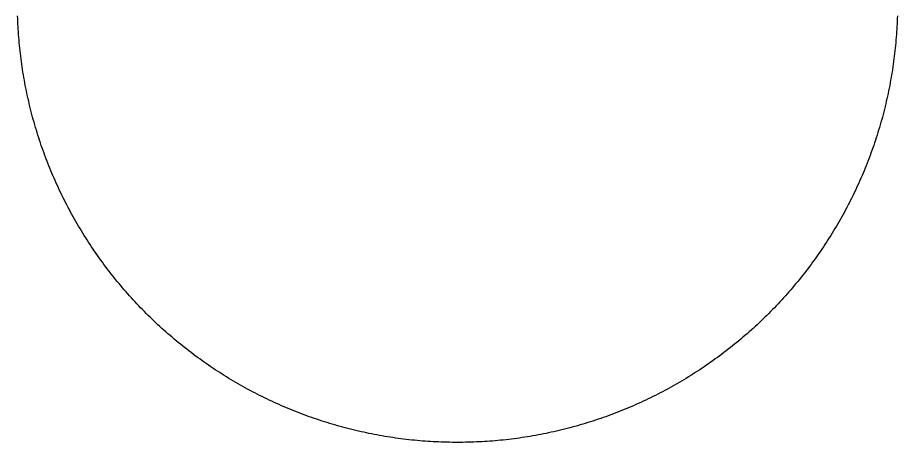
# Model space of a CAD drawing. Header units: millimetres. Extents: x -125 to 125, y -125 to 162.
# Drawn here: x -124.9 to 124.9, y -125 to -4.4 of the extents above; entities that cross this region are included whole.
import ezdxf

# ---------------------------------------------------------------- set-up
doc = ezdxf.new("R2010")
doc.units = ezdxf.units.MM
doc.layers.add('CUT_OUTER', color=1, linetype='Continuous')

msp = doc.modelspace()

# ---------------------------------------------------------------- linework, layer by layer
at = {"layer": 'CUT_OUTER'}
msp.add_lwpolyline([(124.9412, -3.8344), (124.9153, -4.6009), (124.8847, -5.3673), (124.8494, -6.1335), (124.8094, -6.8994), (124.7648, -7.6651), (124.7154, -8.4305), (124.6613, -9.1956), (124.6025, -9.9603), (124.5391, -10.7247), (124.4709, -11.4886), (124.3981, -12.2521), (124.3206, -13.0152), (124.2384, -13.7778), (124.1515, -14.5398), (124.0599, -15.3013), (123.9637, -16.0623), (123.8628, -16.8226), (123.7573, -17.5823), (123.6471, -18.3413), (123.5322, -19.0996), (123.4127, -19.8573), (123.2885, -20.6141), (123.1597, -21.3702), (123.0263, -22.1255), (122.8882, -22.88), (122.7455, -23.6336), (122.5982, -24.3863), (122.4462, -25.1381), (122.2897, -25.8889), (122.1285, -26.6388), (121.9628, -27.3877), (121.7924, -28.1355), (121.6175, -28.8823), (121.438, -29.628), (121.2539, -30.3725), (121.0653, -31.116), (120.8721, -31.8582), (120.6743, -32.5993), (120.472, -33.3391), (120.2652, -34.0777), (120.0538, -34.815), (119.8379, -35.5509), (119.6175, -36.2856), (119.3926, -37.0189), (119.1633, -37.7507), (118.9294, -38.4812), (118.691, -39.2102), (118.4482, -39.9378), (118.2009, -40.6638), (117.9492, -41.3883), (117.693, -42.1112), (117.4324, -42.8326), (117.1674, -43.5523), (116.8979, -44.2704), (116.6241, -44.9869), (116.3459, -45.7016), (116.0633, -46.4146), (115.7763, -47.1259), (115.4849, -47.8354), (115.1893, -48.5431), (114.8892, -49.249), (114.5849, -49.953), (114.2762, -50.6552), (113.9633, -51.3554), (113.646, -52.0537), (113.3245, -52.75), (112.9987, -53.4444), (112.6686, -54.1367), (112.3343, -54.827), (111.9958, -55.5153), (111.653, -56.2014), (111.3061, -56.8854), (110.955, -57.5673), (110.5996, -58.2471), (110.2402, -58.9246), (109.8765, -59.5999), (109.5088, -60.273), (109.1369, -60.9438), (108.7609, -61.6123), (108.3808, -62.2785), (107.9966, -62.9423), (107.6084, -63.6038), (107.2161, -64.2628), (106.8197, -64.9195), (106.4194, -65.5737), (106.015, -66.2255), (105.6067, -66.8747), (105.1944, -67.5214), (104.7781, -68.1656), (104.3579, -68.8072), (103.9337, -69.4463), (103.5056, -70.0827), (103.0737, -70.7165), (102.6378, -71.3476), (102.1981, -71.976), (101.7545, -72.6017), (101.3071, -73.2247), (100.8559, -73.845), (100.4009, -74.4624), (99.9422, -75.0771), (99.4796, -75.6889), (99.0133, -76.2979), (98.5433, -76.9039), (98.0696, -77.5072), (97.5922, -78.1074), (97.1111, -78.7048), (96.6263, -79.2992), (96.1379, -79.8906), (95.6459, -80.4789), (95.1503, -81.0643), (94.6511, -81.6466), (94.1483, -82.2258), (93.642, -82.802), (93.1322, -83.375), (92.6189, -83.9449), (92.1021, -84.5116), (91.5818, -85.0751), (91.058, -85.6355), (90.5309, -86.1926), (90.0003, -86.7464), (89.4664, -87.297), (88.929, -87.8443), (88.3883, -88.3883), (87.8443, -88.929), (87.297, -89.4664), (86.7464, -90.0003), (86.1926, -90.5309), (85.6355, -91.058), (85.0751, -91.5818), (84.5116, -92.1021), (83.9449, -92.6189), (83.375, -93.1322), (82.802, -93.642), (82.2258, -94.1483), (81.6466, -94.6511), (81.0643, -95.1503), (80.4789, -95.6459), (79.8906, -96.1379), (79.2992, -96.6263), (78.7048, -97.1111), (78.1074, -97.5922), (77.5072, -98.0696), (76.9039, -98.5433), (76.2979, -99.0133), (75.6889, -99.4796), (75.0771, -99.9422), (74.4624, -100.4009), (73.845, -100.8559), (73.2247, -101.3071), (72.6017, -101.7545), (71.976, -102.1981), (71.3476, -102.6378), (70.7165, -103.0737), (70.0827, -103.5056), (69.4463, -103.9337), (68.8072, -104.3579), (68.1656, -104.7781), (67.5214, -105.1944), (66.8747, -105.6067), (66.2255, -106.015), (65.5737, -106.4194), (64.9195, -106.8197), (64.2628, -107.2161), (63.6038, -107.6084), (62.9423, -107.9966), (62.2785, -108.3808), (61.6123, -108.7609), (60.9438, -109.1369), (60.273, -109.5088), (59.5999, -109.8765), (58.9246, -110.2402), (58.2471, -110.5996), (57.5673, -110.955), (56.8854, -111.3061), (56.2014, -111.653), (55.5153, -111.9958), (54.827, -112.3343), (54.1367, -112.6686), (53.4444, -112.9987), (52.75, -113.3245), (52.0537, -113.646), (51.3554, -113.9633), (50.6552, -114.2762), (49.953, -114.5849), (49.249, -114.8892), (48.5431, -115.1893), (47.8354, -115.4849), (47.1259, -115.7763), (46.4146, -116.0633), (45.7016, -116.3459), (44.9869, -116.6241), (44.2704, -116.8979), (43.5523, -117.1674), (42.8326, -117.4324), (42.1112, -117.693), (41.3883, -117.9492), (40.6638, -118.2009), (39.9378, -118.4482), (39.2102, -118.691), (38.4812, -118.9294), (37.7507, -119.1633), (37.0189, -119.3926), (36.2856, -119.6175), (35.5509, -119.8379), (34.815, -120.0538), (34.0777, -120.2652), (33.3391, -120.472), (32.5993, -120.6743), (31.8582, -120.8721), (31.116, -121.0653), (30.3725, -121.2539), (29.628, -121.438), (28.8823, -121.6175), (28.1355, -121.7924), (27.3877, -121.9628), (26.6388, -122.1285), (25.8889, -122.2897), (25.1381, -122.4462), (24.3863, -122.5982), (23.6336, -122.7455), (22.88, -122.8882), (22.1255, -123.0263), (21.3702, -123.1597), (20.6141, -123.2885), (19.8573, -123.4127), (19.0996, -123.5322), (18.3413, -123.6471), (17.5823, -123.7573), (16.8226, -123.8628), (16.0623, -123.9637), (15.3013, -124.0599), (14.5398, -124.1515), (13.7778, -124.2384), (13.0152, -124.3206), (12.2521, -124.3981), (11.4886, -124.4709), (10.7247, -124.5391), (9.9603, -124.6025), (9.1956, -124.6613), (8.4305, -124.7154), (7.6651, -124.7648), (6.8994, -124.8094), (6.1335, -124.8494), (5.3673, -124.8847), (4.6009, -124.9153), (3.8344, -124.9412), (3.0677, -124.9624), (2.3008, -124.9788), (1.5339, -124.9906), (0.767, -124.9976), (0, -125), (-0.767, -124.9976), (-1.5339, -124.9906), (-2.3008, -124.9788), (-3.0677, -124.9624), (-3.8344, -124.9412), (-4.6009, -124.9153), (-5.3673, -124.8847), (-6.1335, -124.8494), (-6.8994, -124.8094), (-7.6651, -124.7648), (-8.4305, -124.7154), (-9.1956, -124.6613), (-9.9603, -124.6025), (-10.7247, -124.5391), (-11.4886, -124.4709), (-12.2521, -124.3981), (-13.0152, -124.3206), (-13.7778, -124.2384), (-14.5398, -124.1515), (-15.3013, -124.0599), (-16.0623, -123.9637), (-16.8226, -123.8628), (-17.5823, -123.7573), (-18.3413, -123.6471), (-19.0996, -123.5322), (-19.8573, -123.4127), (-20.6141, -123.2885), (-21.3702, -123.1597), (-22.1255, -123.0263), (-22.88, -122.8882), (-23.6336, -122.7455), (-24.3863, -122.5982), (-25.1381, -122.4462), (-25.8889, -122.2897), (-26.6388, -122.1285), (-27.3877, -121.9628), (-28.1355, -121.7924), (-28.8823, -121.6175), (-29.628, -121.438), (-30.3725, -121.2539), (-31.116, -121.0653), (-31.8582, -120.8721), (-32.5993, -120.6743), (-33.3391, -120.472), (-34.0777, -120.2652), (-34.815, -120.0538), (-35.5509, -119.8379), (-36.2856, -119.6175), (-37.0189, -119.3926), (-37.7507, -119.1633), (-38.4812, -118.9294), (-39.2102, -118.691), (-39.9378, -118.4482), (-40.6638, -118.2009), (-41.3883, -117.9492), (-42.1112, -117.693), (-42.8326, -117.4324), (-43.5523, -117.1674), (-44.2704, -116.8979), (-44.9869, -116.6241), (-45.7016, -116.3459), (-46.4146, -116.0633), (-47.1259, -115.7763), (-47.8354, -115.4849), (-48.5431, -115.1893), (-49.249, -114.8892), (-49.953, -114.5849), (-50.6552, -114.2762), (-51.3554, -113.9633), (-52.0537, -113.646), (-52.75, -113.3245), (-53.4444, -112.9987), (-54.1367, -112.6686), (-54.827, -112.3343), (-55.5153, -111.9958), (-56.2014, -111.653), (-56.8854, -111.3061), (-57.5673, -110.955), (-58.2471, -110.5996), (-58.9246, -110.2402), (-59.5999, -109.8765), (-60.273, -109.5088), (-60.9438, -109.1369), (-61.6123, -108.7609), (-62.2785, -108.3808), (-62.9423, -107.9966), (-63.6038, -107.6084), (-64.2628, -107.2161), (-64.9195, -106.8197), (-65.5737, -106.4194), (-66.2255, -106.015), (-66.8747, -105.6067), (-67.5214, -105.1944), (-68.1656, -104.7781), (-68.8072, -104.3579), (-69.4463, -103.9337), (-70.0827, -103.5056), (-70.7165, -103.0737), (-71.3476, -102.6378), (-71.976, -102.1981), (-72.6017, -101.7545), (-73.2247, -101.3071), (-73.845, -100.8559), (-74.4624, -100.4009), (-75.0771, -99.9422), (-75.6889, -99.4796), (-76.2979, -99.0133), (-76.9039, -98.5433), (-77.5072, -98.0696), (-78.1074, -97.5922), (-78.7048, -97.1111), (-79.2992, -96.6263), (-79.8906, -96.1379), (-80.4789, -95.6459), (-81.0643, -95.1503), (-81.6466, -94.6511), (-82.2258, -94.1483), (-82.802, -93.642), (-83.375, -93.1322), (-83.9449, -92.6189), (-84.5116, -92.1021), (-85.0751, -91.5818), (-85.6355, -91.058), (-86.1926, -90.5309), (-86.7464, -90.0003), (-87.297, -89.4664), (-87.8443, -88.929), (-88.3883, -88.3883), (-88.929, -87.8443), (-89.4664, -87.297), (-90.0003, -86.7464), (-90.5309, -86.1926), (-91.058, -85.6355), (-91.5818, -85.0751), (-92.1021, -84.5116), (-92.6189, -83.9449), (-93.1322, -83.375), (-93.642, -82.802), (-94.1483, -82.2258), (-94.6511, -81.6466), (-95.1503, -81.0643), (-95.6459, -80.4789), (-96.1379, -79.8906), (-96.6263, -79.2992), (-97.1111, -78.7048), (-97.5922, -78.1074), (-98.0696, -77.5072), (-98.5433, -76.9039), (-99.0133, -76.2979), (-99.4796, -75.6889), (-99.9422, -75.0771), (-100.4009, -74.4624), (-100.8559, -73.845), (-101.3071, -73.2247), (-101.7545, -72.6017), (-102.1981, -71.976), (-102.6378, -71.3476), (-103.0737, -70.7165), (-103.5056, -70.0827), (-103.9337, -69.4463), (-104.3579, -68.8072), (-104.7781, -68.1656), (-105.1944, -67.5214), (-105.6067, -66.8747), (-106.015, -66.2255), (-106.4194, -65.5737), (-106.8197, -64.9195), (-107.2161, -64.2628), (-107.6084, -63.6038), (-107.9966, -62.9423), (-108.3808, -62.2785), (-108.7609, -61.6123), (-109.1369, -60.9438), (-109.5088, -60.273), (-109.8765, -59.5999), (-110.2402, -58.9246), (-110.5996, -58.2471), (-110.955, -57.5673), (-111.3061, -56.8854), (-111.653, -56.2014), (-111.9958, -55.5153), (-112.3343, -54.827), (-112.6686, -54.1367), (-112.9987, -53.4444), (-113.3245, -52.75), (-113.646, -52.0537), (-113.9633, -51.3554), (-114.2762, -50.6552), (-114.5849, -49.953), (-114.8892, -49.249), (-115.1893, -48.5431), (-115.4849, -47.8354), (-115.7763, -47.1259), (-116.0633, -46.4146), (-116.3459, -45.7016), (-116.6241, -44.9869), (-116.8979, -44.2704), (-117.1674, -43.5523), (-117.4324, -42.8326), (-117.693, -42.1112), (-117.9492, -41.3883), (-118.2009, -40.6638), (-118.4482, -39.9378), (-118.691, -39.2102), (-118.9294, -38.4812), (-119.1633, -37.7507), (-119.3926, -37.0189), (-119.6175, -36.2856), (-119.8379, -35.5509), (-120.0538, -34.815), (-120.2652, -34.0777), (-120.472, -33.3391), (-120.6743, -32.5993), (-120.8721, -31.8582), (-121.0653, -31.116), (-121.2539, -30.3725), (-121.438, -29.628), (-121.6175, -28.8823), (-121.7924, -28.1355), (-121.9628, -27.3877), (-122.1285, -26.6388), (-122.2897, -25.8889), (-122.4462, -25.1381), (-122.5982, -24.3863), (-122.7455, -23.6336), (-122.8882, -22.88), (-123.0263, -22.1255), (-123.1597, -21.3702), (-123.2885, -20.6141), (-123.4127, -19.8573), (-123.5322, -19.0996), (-123.6471, -18.3413), (-123.7573, -17.5823), (-123.8628, -16.8226), (-123.9637, -16.0623), (-124.0599, -15.3013), (-124.1515, -14.5398), (-124.2384, -13.7778), (-124.3206, -13.0152), (-124.3981, -12.2521), (-124.4709, -11.4886), (-124.5391, -10.7247), (-124.6025, -9.9603), (-124.6613, -9.1956), (-124.7154, -8.4305), (-124.7648, -7.6651), (-124.8094, -6.8994), (-124.8494, -6.1335), (-124.8847, -5.3673), (-124.9153, -4.6009), (-124.9412, -3.8344)], dxfattribs=at)

doc.saveas('drawing.dxf')
